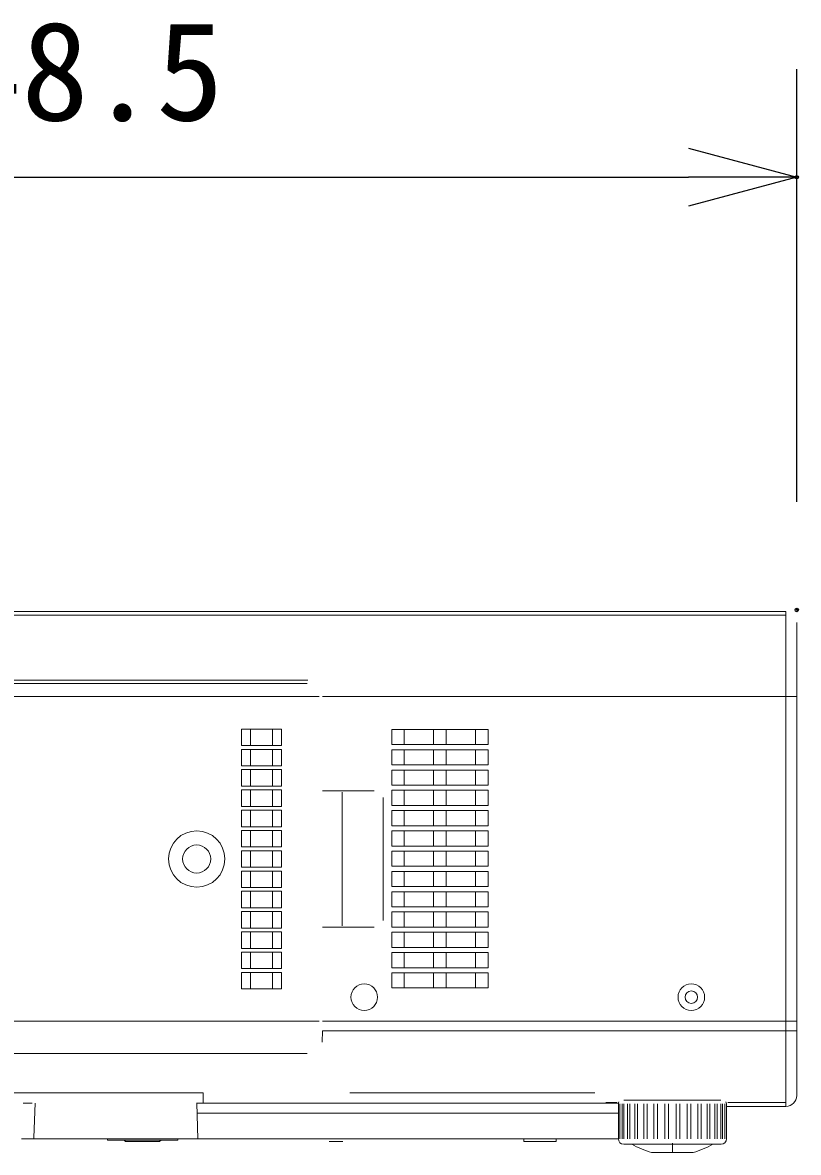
# Model space of a CAD drawing. Units: millimetres, scale not verified. Extents: x -63 to 62, y -57 to 57.
# Drawn here: x 21.82 to 36.17, y 16.45 to 37.34 of the extents above; entities that cross this region are included whole.
import ezdxf
from ezdxf.enums import TextEntityAlignment as Align

# ---------------------------------------------------------------- set-up
doc = ezdxf.new("R2010")
doc.units = ezdxf.units.MM
doc.header["$LTSCALE"] = 0.125
doc.header["$PDMODE"] = 32
doc.header["$PDSIZE"] = 0.0625
for name, color, linetype in [('0-0_0', 7, 'Continuous'), ('0-4_DEFPOINTS', 7, 'Continuous'), ('0-6_SUNPO', 7, 'Continuous')]:
    doc.layers.add(name, color=color, linetype=linetype)
doc.layers.add('0-5_GAIKEI', color=7, linetype='Continuous', lineweight=18)
doc.styles.add('ＭＳ ゴシック', font='')
doc.styles.get('ＭＳ ゴシック').set_extended_font_data('MS Gothic')

# ---------------------------------------------------------------- blocks, each defined once
blk = doc.blocks.new('_OPEN30')
at = {"layer": '0-0_0'}
blk.add_line((0, 0), (-1, 0), dxfattribs=at)
blk.add_lwpolyline([(-1, 0.26795), (0, 0), (-1, -0.26795)], dxfattribs=at)
blk = doc.blocks.new('D4')
at = {"layer": '0-4_DEFPOINTS'}
for p in [(35.7733, 32.4037), (8.3482, 24.4037), (35.7733, 24.4037)]:
    blk.add_point(p, dxfattribs=at)
at = {"layer": '0-6_SUNPO'}
for p, q in [((8.3482, 26.4037), (8.3482, 34.4037)), ((35.7733, 26.4037), (35.7733, 34.4037)), ((10.3482, 32.4037), (33.7733, 32.4037))]:
    blk.add_line(p, q, dxfattribs=at)
at = {"layer": '0-6_SUNPO', "xscale": 2, "yscale": 2, "rotation": 180}
blk.add_blockref('_OPEN30', (8.3482, 32.4037), dxfattribs=at)
at = {"layer": '0-6_SUNPO', "xscale": 2, "yscale": 2}
blk.add_blockref('_OPEN30', (35.7733, 32.4037), dxfattribs=at)
at = {"layer": '0-6_SUNPO', "style": 'ＭＳ ゴシック'}
blk.add_text('548.5', height=1.833, dxfattribs=at).set_placement((18.9357, 32.9037), align=Align.BOTTOM_LEFT)

msp = doc.modelspace()

# ---------------------------------------------------------------- linework, layer by layer
at = {"layer": '0-5_GAIKEI'}
for p, q in [((35.9385, 26.4456), (9.3374, 26.4456)), ((36.1385, 26.2456), (36.1385, 26.1764)), ((36.1385, 26.1764), (36.1385, 24.8765)), ((36.1385, 24.8765), (36.1385, 18.8698)), ((25.8704, 24.2731), (26.6067, 24.2731)), ((25.8704, 23.9681), (25.8704, 24.2731)), ((26.0367, 24.2731), (26.0367, 23.9681)), ((26.4404, 23.9681), (26.4404, 24.2731)), ((26.6067, 24.2731), (26.6067, 23.9681)), ((28.6457, 24.2656), (30.4314, 24.2656)), ((28.6457, 23.9856), (28.6457, 24.2656)), ((28.8785, 23.9875), (28.8785, 24.2656)), ((29.4215, 23.9856), (29.4215, 24.2656)), ((29.6556, 23.9856), (29.6556, 24.2656)), ((30.1986, 23.9875), (30.1986, 24.2656)), ((30.4314, 24.2656), (30.4314, 23.9856)), ((26.6067, 23.9681), (25.8704, 23.9681)), ((26.0367, 23.8981), (26.0367, 23.5931)), ((26.4404, 23.5931), (26.4404, 23.8981)), ((30.4314, 23.9856), (28.6457, 23.9856)), ((28.8785, 23.6125), (28.8785, 23.8906)), ((29.4215, 23.6106), (29.4215, 23.8906)), ((29.6556, 23.6106), (29.6556, 23.8906)), ((30.1986, 23.6125), (30.1986, 23.8906)), ((26.0367, 23.5231), (26.0367, 23.2181)), ((26.4404, 23.2181), (26.4404, 23.5231)), ((28.8785, 23.2375), (28.8785, 23.5156)), ((29.4215, 23.2356), (29.4215, 23.5156)), ((29.6556, 23.2356), (29.6556, 23.5156)), ((30.1986, 23.2375), (30.1986, 23.5156)), ((26.0367, 23.1481), (26.0367, 22.8431)), ((26.4404, 22.8431), (26.4404, 23.1481)), ((28.8785, 22.8625), (28.8785, 23.1406)), ((29.4215, 22.8606), (29.4215, 23.1406)), ((29.6556, 22.8606), (29.6556, 23.1406)), ((30.1986, 22.8625), (30.1986, 23.1406)), ((25.8704, 22.7731), (26.6067, 22.7731)), ((25.8704, 22.4681), (25.8704, 22.7731)), ((26.0367, 22.7731), (26.0367, 22.4681)), ((26.4404, 22.4681), (26.4404, 22.7731)), ((26.6067, 22.7731), (26.6067, 22.4681)), ((28.6457, 22.7656), (30.4314, 22.7656)), ((28.6457, 22.4856), (28.6457, 22.7656)), ((28.8785, 22.4875), (28.8785, 22.7656)), ((29.4215, 22.4856), (29.4215, 22.7656)), ((29.6556, 22.4856), (29.6556, 22.7656)), ((30.1986, 22.4875), (30.1986, 22.7656)), ((30.4314, 22.7656), (30.4314, 22.4856)), ((26.6067, 22.4681), (25.8704, 22.4681)), ((25.8704, 22.3981), (26.6067, 22.3981)), ((25.8704, 22.0931), (25.8704, 22.3981)), ((26.0367, 22.3981), (26.0367, 22.0931)), ((26.4404, 22.0931), (26.4404, 22.3981)), ((26.6067, 22.3981), (26.6067, 22.0931)), ((30.4314, 22.4856), (28.6457, 22.4856)), ((28.6457, 22.3906), (30.4314, 22.3906)), ((28.6457, 22.1106), (28.6457, 22.3906)), ((28.8785, 22.1125), (28.8785, 22.3906)), ((29.4215, 22.1106), (29.4215, 22.3906)), ((29.6556, 22.1106), (29.6556, 22.3906)), ((30.1986, 22.1125), (30.1986, 22.3906)), ((30.4314, 22.3906), (30.4314, 22.1106)), ((25.0386, 22.0776), (25.0386, 22.0776)), ((26.6067, 22.0931), (25.8704, 22.0931)), ((26.0367, 22.0231), (26.0367, 21.7181)), ((26.4404, 21.7181), (26.4404, 22.0231)), ((30.4314, 22.1106), (28.6457, 22.1106)), ((28.8785, 21.7375), (28.8785, 22.0156)), ((29.4215, 21.7356), (29.4215, 22.0156)), ((29.6556, 21.7356), (29.6556, 22.0156)), ((30.1986, 21.7375), (30.1986, 22.0156)), ((25.8704, 21.6481), (26.6067, 21.6481)), ((25.8704, 21.3431), (25.8704, 21.6481)), ((26.0367, 21.6481), (26.0367, 21.3431)), ((26.4404, 21.3431), (26.4404, 21.6481)), ((26.6067, 21.6481), (26.6067, 21.3431)), ((28.6457, 21.6406), (30.4314, 21.6406)), ((28.6457, 21.3606), (28.6457, 21.6406)), ((28.8785, 21.3625), (28.8785, 21.6406)), ((29.4215, 21.3606), (29.4215, 21.6406)), ((29.6556, 21.3606), (29.6556, 21.6406)), ((30.1986, 21.3625), (30.1986, 21.6406)), ((30.4314, 21.6406), (30.4314, 21.3606)), ((26.6067, 21.3431), (25.8704, 21.3431)), ((30.4314, 21.3606), (28.6457, 21.3606)), ((25.8704, 21.2731), (26.6067, 21.2731)), ((25.8704, 20.9681), (25.8704, 21.2731)), ((26.0367, 21.2731), (26.0367, 20.9681)), ((26.4404, 20.9681), (26.4404, 21.2731)), ((26.6067, 21.2731), (26.6067, 20.9681)), ((28.6457, 21.2656), (30.4314, 21.2656)), ((28.6457, 20.9856), (28.6457, 21.2656)), ((28.8785, 20.9875), (28.8785, 21.2656)), ((29.4215, 20.9856), (29.4215, 21.2656)), ((29.6556, 20.9856), (29.6556, 21.2656)), ((30.1986, 20.9875), (30.1986, 21.2656)), ((30.4314, 21.2656), (30.4314, 20.9856)), ((26.6067, 20.9681), (25.8704, 20.9681)), ((25.8704, 20.8981), (26.6067, 20.8981)), ((25.8704, 20.5931), (25.8704, 20.8981)), ((26.0367, 20.8981), (26.0367, 20.5931)), ((26.4404, 20.5931), (26.4404, 20.8981)), ((26.6067, 20.8981), (26.6067, 20.5931)), ((30.4314, 20.9856), (28.6457, 20.9856)), ((28.6457, 20.8906), (30.4314, 20.8906)), ((28.6457, 20.6106), (28.6457, 20.8906)), ((28.8785, 20.6125), (28.8785, 20.8906)), ((29.4215, 20.6106), (29.4215, 20.8906)), ((29.6556, 20.6106), (29.6556, 20.8906)), ((30.1986, 20.6125), (30.1986, 20.8906)), ((30.4314, 20.8906), (30.4314, 20.6106)), ((26.6067, 20.5931), (25.8704, 20.5931)), ((26.0367, 20.5231), (26.0367, 20.2181)), ((26.4404, 20.2181), (26.4404, 20.5231)), ((30.4314, 20.6106), (28.6457, 20.6106)), ((28.8785, 20.2375), (28.8785, 20.5156)), ((29.4215, 20.2356), (29.4215, 20.5156)), ((29.6556, 20.2356), (29.6556, 20.5156)), ((30.1986, 20.2375), (30.1986, 20.5156)), ((26.0367, 20.1481), (26.0367, 19.8431)), ((26.4404, 19.8431), (26.4404, 20.1481)), ((28.8785, 19.8625), (28.8785, 20.1406)), ((29.4215, 19.8606), (29.4215, 20.1406)), ((29.6556, 19.8606), (29.6556, 20.1406)), ((30.1986, 19.8625), (30.1986, 20.1406)), ((25.8704, 19.7731), (26.6067, 19.7731)), ((25.8704, 19.4681), (25.8704, 19.7731)), ((26.0367, 19.7731), (26.0367, 19.4681)), ((26.4404, 19.4681), (26.4404, 19.7731)), ((26.6067, 19.7731), (26.6067, 19.4681)), ((28.6457, 19.7656), (30.4314, 19.7656)), ((28.6457, 19.4856), (28.6457, 19.7656)), ((28.8785, 19.4875), (28.8785, 19.7656)), ((29.4215, 19.4856), (29.4215, 19.7656)), ((29.6556, 19.4856), (29.6556, 19.7656)), ((30.1986, 19.4875), (30.1986, 19.7656)), ((30.4314, 19.7656), (30.4314, 19.4856)), ((26.6067, 19.4681), (25.8704, 19.4681)), ((30.4314, 19.4856), (28.6457, 19.4856)), ((36.1385, 18.8698), (36.1385, 18.6956)), ((36.1385, 18.6956), (36.1385, 17.5698)), ((36.1385, 17.5698), (36.1385, 17.4956)), ((32.8682, 16.6956), (32.8682, 17.3456)), ((32.9114, 16.6956), (32.9114, 17.3456)), ((32.9397, 16.6956), (32.9397, 17.3456)), ((33.0095, 16.6956), (33.0095, 17.3456)), ((33.0505, 16.6956), (33.0505, 17.3456)), ((33.1439, 16.6956), (33.1439, 17.3456)), ((33.1957, 17.3456), (33.1957, 16.6956)), ((33.3087, 16.6956), (33.3087, 17.3456)), ((33.369, 17.3456), (33.369, 16.6956)), ((33.4966, 16.6956), (33.4966, 17.3456)), ((33.5629, 17.3456), (33.5629, 16.6956)), ((33.6994, 16.6956), (33.6994, 17.3456)), ((33.7687, 17.3456), (33.7687, 16.6956)), ((33.9083, 17.3456), (33.9083, 16.6956)), ((33.9777, 17.3456), (33.9777, 16.6956)), ((34.1142, 16.6956), (34.1142, 17.3456)), ((34.1805, 17.3456), (34.1805, 16.6956)), ((34.3081, 16.6956), (34.3081, 17.3456)), ((34.3684, 17.3456), (34.3684, 16.6956)), ((34.4814, 16.6956), (34.4814, 17.3456)), ((34.5332, 16.6956), (34.5332, 17.3456)), ((34.6266, 16.6956), (34.6266, 17.3456)), ((34.6676, 16.6956), (34.6676, 17.3456)), ((34.7374, 16.6956), (34.7374, 17.3456)), ((34.7657, 16.6956), (34.7657, 17.3456)), ((34.8089, 16.6956), (34.8089, 17.3456)), ((34.8385, 17.2956), (35.9385, 17.2956)), ((22.0257, 16.6956), (22.0257, 16.7197)), ((21.874, 16.6956), (21.7991, 16.6956)), ((21.9507, 16.6956), (21.874, 16.6956)), ((22.0257, 16.6956), (21.9507, 16.6956)), ((22.0257, 16.6956), (32.8386, 16.6956)), ((23.3873, 16.6956), (23.3886, 16.6706)), ((23.6982, 16.6706), (23.7241, 16.6456)), ((24.3531, 16.6456), (24.379, 16.6706)), ((24.6886, 16.6706), (24.6899, 16.6956)), ((31.0888, 16.6956), (31.0888, 16.6456)), ((31.6888, 16.6456), (31.6888, 16.6956)), ((33.8385, 16.6156), (33.8385, 16.5956))]:
    msp.add_line(p, q, dxfattribs=at)
at = {"layer": '0-5_GAIKEI', "color": 1}
for p, q in [((9.3374, 26.3764), (35.9385, 26.3764)), ((35.9385, 26.3764), (35.9385, 26.4456)), ((35.9385, 24.8765), (35.9385, 26.3764)), ((11.1799, 25.175), (27.0961, 25.175)), ((27.0836, 25.1184), (11.1924, 25.1184)), ((10.971, 24.8765), (27.305, 24.8765)), ((27.3649, 24.8765), (35.9385, 24.8765)), ((36.1385, 24.8765), (35.9385, 24.8765)), ((35.9385, 18.8698), (35.9385, 24.8765)), ((27.3649, 23.1332), (28.323, 23.1332)), ((27.7288, 23.104), (27.7288, 23.004)), ((27.7288, 23.004), (27.7288, 20.7372)), ((28.4894, 23.0096), (28.4894, 20.7317)), ((27.7288, 20.6372), (27.7288, 20.7372)), ((28.323, 20.608), (27.3649, 20.608)), ((10.971, 18.8698), (27.305, 18.8698)), ((27.3649, 18.8698), (35.9385, 18.8698)), ((36.1385, 18.8698), (35.9385, 18.8698)), ((35.9385, 18.6956), (35.9385, 18.8698)), ((27.3647, 18.6956), (27.3611, 18.484)), ((27.3647, 18.6956), (27.3649, 18.6956)), ((27.365, 18.6956), (35.9385, 18.6956)), ((27.4097, 18.6956), (27.4097, 18.6956)), ((27.4261, 18.6956), (27.4261, 18.6956)), ((35.9385, 18.6956), (36.1385, 18.6956)), ((35.9385, 17.3699), (35.9385, 18.6956)), ((36.0585, 18.6955), (36.0586, 18.6956)), ((36.0786, 18.6956), (36.0785, 18.6954)), ((11.1924, 18.2724), (27.0836, 18.2724)), ((19.1205, 17.5475), (25.1554, 17.5475)), ((25.1554, 17.5357), (25.1554, 17.5475)), ((27.8717, 17.5475), (32.4054, 17.5475)), ((21.8268, 17.3555), (21.9979, 17.3555)), ((22.0479, 17.3557), (22.0257, 16.7197)), ((25.0378, 17.3552), (32.8395, 17.3552)), ((25.0381, 17.3552), (25.06, 16.6956)), ((25.1601, 17.4482), (25.157, 17.5357)), ((25.1601, 17.4482), (25.1601, 17.3581)), ((32.81, 17.3699), (32.6091, 17.3699)), ((32.8385, 17.3456), (32.8392, 17.3456)), ((32.8385, 17.3456), (32.8385, 16.6956)), ((34.585, 17.4106), (34.7345, 17.4106)), ((34.8379, 17.3456), (34.8385, 17.3456)), ((34.8385, 16.6956), (34.8385, 17.3456)), ((35.9385, 17.3699), (34.8671, 17.3699)), ((35.9385, 17.2956), (35.9385, 17.3699)), ((25.0443, 17.1694), (32.8385, 17.1694)), ((33.8385, 16.5956), (32.9385, 16.5956)), ((34.7385, 16.5956), (33.8385, 16.5956)), ((33.8385, 16.4456), (33.8385, 16.5956)), ((34.7386, 16.5956), (34.7385, 16.5956)), ((33.8385, 16.4456), (33.4545, 16.4456)), ((34.2226, 16.4456), (33.8385, 16.4456)), ((34.2226, 16.4456), (34.2226, 16.4456))]:
    msp.add_line(p, q, dxfattribs=at)
at = {"layer": '0-5_GAIKEI'}
for points in [[(26.6067, 23.8981), (26.6067, 23.5931), (25.8704, 23.5931), (25.8704, 23.8981)], [(28.6457, 23.6106), (28.6457, 23.8906), (30.4314, 23.8906), (30.4314, 23.6106)], [(26.6067, 23.5231), (26.6067, 23.2181), (25.8704, 23.2181), (25.8704, 23.5231)], [(28.6457, 23.2356), (28.6457, 23.5156), (30.4314, 23.5156), (30.4314, 23.2356)], [(26.6067, 23.1481), (26.6067, 22.8431), (25.8704, 22.8431), (25.8704, 23.1481)], [(28.6457, 22.8606), (28.6457, 23.1406), (30.4314, 23.1406), (30.4314, 22.8606)], [(26.6067, 22.0231), (26.6067, 21.7181), (25.8704, 21.7181), (25.8704, 22.0231)], [(28.6457, 21.7356), (28.6457, 22.0156), (30.4314, 22.0156), (30.4314, 21.7356)], [(26.6067, 20.5231), (26.6067, 20.2181), (25.8704, 20.2181), (25.8704, 20.5231)], [(28.6457, 20.2356), (28.6457, 20.5156), (30.4314, 20.5156), (30.4314, 20.2356)], [(26.6067, 20.1481), (26.6067, 19.8431), (25.8704, 19.8431), (25.8704, 20.1481)], [(28.6457, 19.8606), (28.6457, 20.1406), (30.4314, 20.1406), (30.4314, 19.8606)]]:
    msp.add_lwpolyline(points, close=True, dxfattribs=at)
at = {"layer": '0-5_GAIKEI', "color": 1}
msp.add_lwpolyline([(32.9428, 17.4106), (33.0921, 17.4106), (33.8385, 17.4106), (34.585, 17.4106)], dxfattribs=at)
at = {"layer": '0-5_GAIKEI'}
for points in [[(23.3886, 16.6706), (24.0386, 16.6706), (24.6886, 16.6706)], [(24.3531, 16.6456), (24.0386, 16.6456), (23.7241, 16.6456)], [(27.7402, 16.6456), (27.6144, 16.6456), (27.4885, 16.6456)], [(31.0888, 16.6456), (31.3888, 16.6456), (31.6888, 16.6456)]]:
    msp.add_lwpolyline(points, dxfattribs=at)
for centre, radius in [((25.0386, 21.8706), 0.5207), ((25.0386, 21.8706), 0.26), ((28.1386, 19.3156), 0.2462), ((34.1886, 19.3156), 0.2462), ((34.1886, 19.3156), 0.115)]:
    msp.add_circle(centre, radius, dxfattribs=at)
at = {"layer": '0-5_GAIKEI', "color": 1}
for centre, radius, start, end in [((32.8885, 17.3456), 0.05, 139.86849, 180), ((34.7885, 17.3456), 0.05, 359.99998, 40.35933), ((32.9385, 16.6956), 0.1, 180, 269.99998), ((33.8385, 17.8956), 1.5, 240.07354, 255.16487), ((33.8385, 17.8956), 1.5, 284.83511, 299.92644), ((34.7385, 16.6956), 0.1, 270, 359.99998)]:
    msp.add_arc(centre, radius, start, end, dxfattribs=at)
at = {"layer": '0-5_GAIKEI'}
msp.add_arc((35.9385, 17.4956), 0.2, 270, 359.99392, dxfattribs=at)

# ---------------------------------------------------------------- block references
at = {"layer": '0-6_SUNPO'}
msp.add_blockref('D4', (0.3653, 2.0711), dxfattribs=at)

doc.saveas('drawing.dxf')
